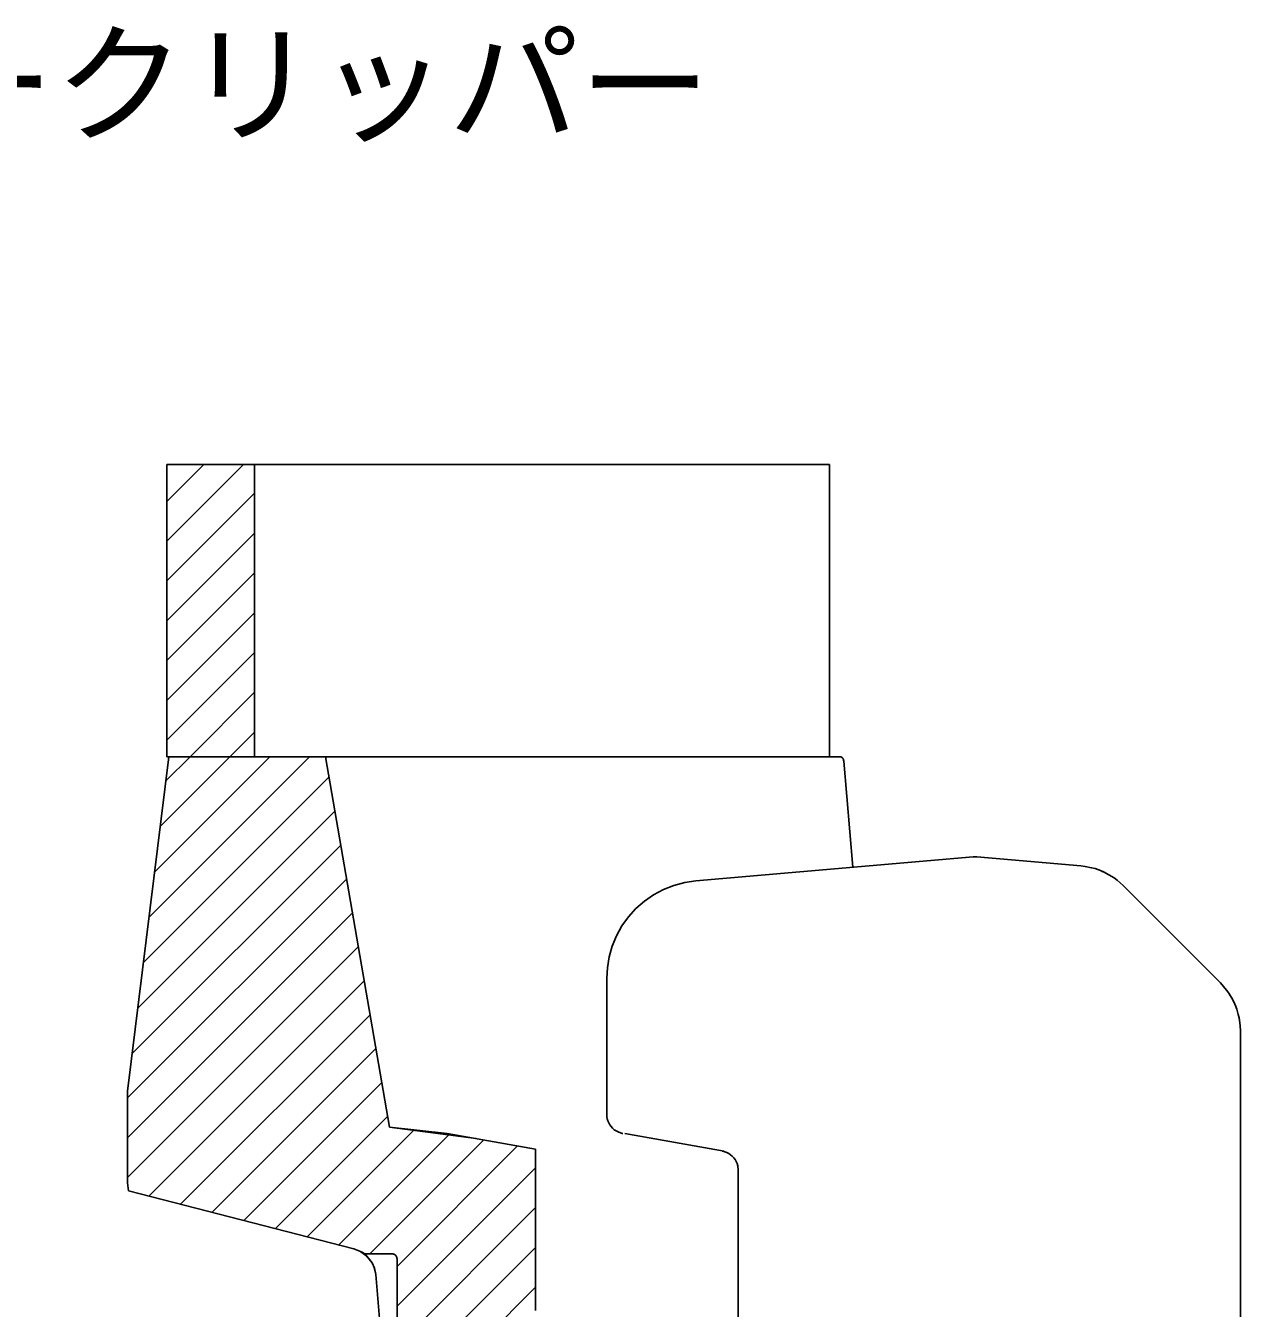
# Model space of a CAD drawing. Units: millimetres on the paper. Extents: x -200 to 200, y -121 to 121.
# Drawn here: x -170.85 to -157.91, y -17.46 to -3.79 of the extents above; entities that cross this region are included whole.
import ezdxf
from ezdxf.enums import TextEntityAlignment as Align

# ---------------------------------------------------------------- set-up
doc = ezdxf.new("R2010")
doc.units = ezdxf.units.MM
doc.layers.add('0-1__0-1_一般', color=7, linetype='Continuous')
doc.styles.add('ＭＳ 明朝', font='')
doc.styles.get('ＭＳ 明朝').set_extended_font_data('MS Mincho')

msp = doc.modelspace()

# ---------------------------------------------------------------- linework, layer by layer
at = {"layer": '0-1__0-1_一般'}
for p, q in [((-169.349, -8.461), (-162.287, -8.461)), ((-169.349, -11.577), (-169.349, -8.461)), ((-169.349, -8.856), (-168.955, -8.461)), ((-169.349, -9.28), (-168.531, -8.461)), ((-168.414, -8.461), (-168.414, -11.577)), ((-162.287, -11.577), (-162.287, -8.461)), ((-169.349, -9.704), (-168.414, -8.769)), ((-169.349, -10.128), (-168.414, -9.193)), ((-169.349, -10.553), (-168.414, -9.617)), ((-169.349, -10.977), (-168.414, -10.042)), ((-169.349, -11.401), (-168.414, -10.466)), ((-169.101, -11.577), (-168.414, -10.89)), ((-168.677, -11.577), (-168.414, -11.315)), ((-169.326, -11.577), (-169.767, -15.14)), ((-169.538, -13.287), (-167.829, -11.577)), ((-169.478, -12.803), (-168.253, -11.577)), ((-169.418, -12.318), (-168.677, -11.577)), ((-169.358, -11.834), (-169.101, -11.577)), ((-169.349, -11.577), (-162.172, -11.577)), ((-166.976, -15.525), (-167.659, -11.577)), ((-162.165, -11.578), (-162.172, -11.577)), ((-162.159, -11.581), (-162.165, -11.578)), ((-162.153, -11.585), (-162.159, -11.581)), ((-162.147, -11.591), (-162.153, -11.585)), ((-162.142, -11.598), (-162.147, -11.591)), ((-162.139, -11.606), (-162.142, -11.598)), ((-162.136, -11.614), (-162.139, -11.606)), ((-162.135, -11.623), (-162.136, -11.614)), ((-162.037, -12.754), (-162.135, -11.623)), ((-169.598, -13.771), (-167.621, -11.795)), ((-169.658, -14.255), (-167.559, -12.156)), ((-169.718, -14.739), (-167.496, -12.518)), ((-160.754, -12.642), (-163.712, -12.901)), ((-160.754, -12.642), (-160.718, -12.642)), ((-159.609, -12.739), (-160.718, -12.642)), ((-159.562, -12.745), (-159.609, -12.739)), ((-159.365, -12.805), (-159.398, -12.79)), ((-159.254, -12.868), (-159.365, -12.805)), ((-169.767, -15.213), (-167.434, -12.88)), ((-163.945, -12.949), (-164.056, -12.993)), ((-163.83, -12.918), (-163.945, -12.949)), ((-163.712, -12.901), (-163.83, -12.918)), ((-159.22, -12.894), (-159.254, -12.868)), ((-159.158, -12.949), (-159.22, -12.894)), ((-158.121, -13.986), (-159.158, -12.949)), ((-164.26, -13.116), (-164.35, -13.194)), ((-164.161, -13.049), (-164.26, -13.116)), ((-164.056, -12.993), (-164.161, -13.049)), ((-169.767, -15.637), (-167.371, -13.241)), ((-164.35, -13.194), (-164.43, -13.283)), ((-164.499, -13.38), (-164.557, -13.485)), ((-164.43, -13.283), (-164.499, -13.38)), ((-164.557, -13.485), (-164.602, -13.595)), ((-169.767, -16.062), (-167.309, -13.603)), ((-164.602, -13.595), (-164.635, -13.71)), ((-164.635, -13.71), (-164.654, -13.828)), ((-164.654, -13.828), (-164.66, -13.935)), ((-164.66, -15.388), (-164.66, -13.935)), ((-164.66, -13.935), (-164.66, -13.935)), ((-169.54, -16.259), (-167.246, -13.965)), ((-158.022, -14.11), (-158.032, -14.095)), ((-157.992, -14.161), (-158.032, -14.095)), ((-158.029, -14.099), (-158.03, -14.099)), ((-158.022, -14.11), (-158.028, -14.101)), ((-158.025, -14.107), (-158.026, -14.106)), ((-158.025, -14.107), (-158.026, -14.107)), ((-158.025, -14.107), (-158.025, -14.107)), ((-158.022, -14.11), (-158.024, -14.108)), ((-158.022, -14.11), (-158.024, -14.108)), ((-157.967, -14.213), (-157.992, -14.161)), ((-157.964, -14.222), (-157.967, -14.213)), ((-169.203, -16.345), (-167.183, -14.326)), ((-157.922, -14.36), (-157.93, -14.325)), ((-157.911, -14.441), (-157.922, -14.36)), ((-157.918, -14.383), (-157.921, -14.368)), ((-157.918, -14.39), (-157.918, -14.383)), ((-157.911, -14.441), (-157.918, -14.383)), ((-157.908, -14.5), (-157.911, -14.441)), ((-157.908, -18.509), (-157.908, -14.5)), ((-168.865, -16.432), (-167.121, -14.688)), ((-169.767, -16.118), (-169.767, -15.14)), ((-169.767, -16.118), (-169.767, -15.14)), ((-169.767, -15.14), (-169.767, -16.118)), ((-169.767, -15.14), (-169.767, -16.118)), ((-168.528, -16.519), (-167.058, -15.05)), ((-168.19, -16.606), (-166.996, -15.411)), ((-167.853, -16.693), (-166.714, -15.554)), ((-166.052, -15.647), (-166.976, -15.525)), ((-166.36, -15.592), (-166.976, -15.525)), ((-167.515, -16.78), (-166.333, -15.597)), ((-167.187, -16.875), (-165.972, -15.661)), ((-165.421, -15.758), (-166.36, -15.592)), ((-163.411, -15.779), (-164.469, -15.592)), ((-166.896, -17.009), (-165.612, -15.724)), ((-165.421, -17.478), (-165.421, -15.758)), ((-166.896, -17.433), (-165.421, -15.958)), ((-163.259, -18.104), (-163.259, -15.983)), ((-169.767, -16.118), (-169.767, -16.118)), ((-169.757, -16.203), (-169.767, -16.118)), ((-169.757, -16.203), (-169.767, -16.118)), ((-167.355, -16.821), (-169.757, -16.203)), ((-169.757, -16.203), (-167.355, -16.821)), ((-166.896, -17.858), (-165.421, -16.382)), ((-166.896, -18.282), (-165.421, -16.806)), ((-167.216, -16.899), (-167.269, -16.857)), ((-167.269, -16.857), (-167.243, -16.875)), ((-167.216, -16.899), (-167.243, -16.875)), ((-167.243, -16.875), (-166.948, -16.875)), ((-167.16, -16.972), (-167.224, -16.893)), ((-167.122, -17.095), (-167.144, -17.011)), ((-167.078, -17.606), (-167.122, -17.095)), ((-166.746, -18.556), (-165.421, -17.231))]:
    msp.add_line(p, q, dxfattribs=at)
for points in [[(-159.456, -12.769), (-159.493, -12.76), (-159.562, -12.745)], [(-159.372, -12.802), (-159.398, -12.79), (-159.456, -12.769)], [(-158.032, -14.095), (-158.055, -14.063), (-158.121, -13.986)], [(-157.992, -14.161), (-158.022, -14.11), (-158.024, -14.108)], [(-157.965, -14.22), (-157.967, -14.213), (-157.969, -14.211)], [(-157.93, -14.325), (-157.947, -14.267), (-157.964, -14.222)], [(-157.918, -14.39), (-157.918, -14.383), (-157.922, -14.36)], [(-164.488, -15.592), (-164.495, -15.591), (-164.54, -15.576), (-164.561, -15.565), (-164.58, -15.552), (-164.598, -15.536), (-164.614, -15.519), (-164.628, -15.5), (-164.639, -15.479), (-164.648, -15.457), (-164.655, -15.435), (-164.659, -15.411), (-164.66, -15.388)], [(-163.259, -15.983), (-163.265, -15.936), (-163.272, -15.913), (-163.281, -15.891), (-163.293, -15.87), (-163.307, -15.851), (-163.323, -15.834), (-163.341, -15.819), (-163.36, -15.805), (-163.381, -15.795), (-163.425, -15.78), (-163.431, -15.779)], [(-167.243, -16.875), (-167.269, -16.857), (-167.355, -16.821)], [(-167.16, -16.972), (-167.216, -16.899), (-167.28, -16.853)], [(-166.896, -18.556), (-166.896, -16.927), (-166.897, -16.92), (-166.898, -16.914), (-166.9, -16.907), (-166.903, -16.901), (-166.907, -16.895), (-166.912, -16.89), (-166.917, -16.886), (-166.923, -16.882), (-166.929, -16.879), (-166.935, -16.877), (-166.942, -16.876), (-166.948, -16.875)], [(-167.122, -17.095), (-167.136, -17.028), (-167.16, -16.972)]]:
    msp.add_lwpolyline(points, dxfattribs=at)

# ---------------------------------------------------------------- texts
at = {"layer": '0-1__0-1_一般', "style": 'ＭＳ 明朝'}
msp.add_text('コーナークリッパー', height=1.026, dxfattribs=at).set_placement((-176.148, -5.227), align=Align.BOTTOM_LEFT)

doc.saveas('drawing.dxf')
